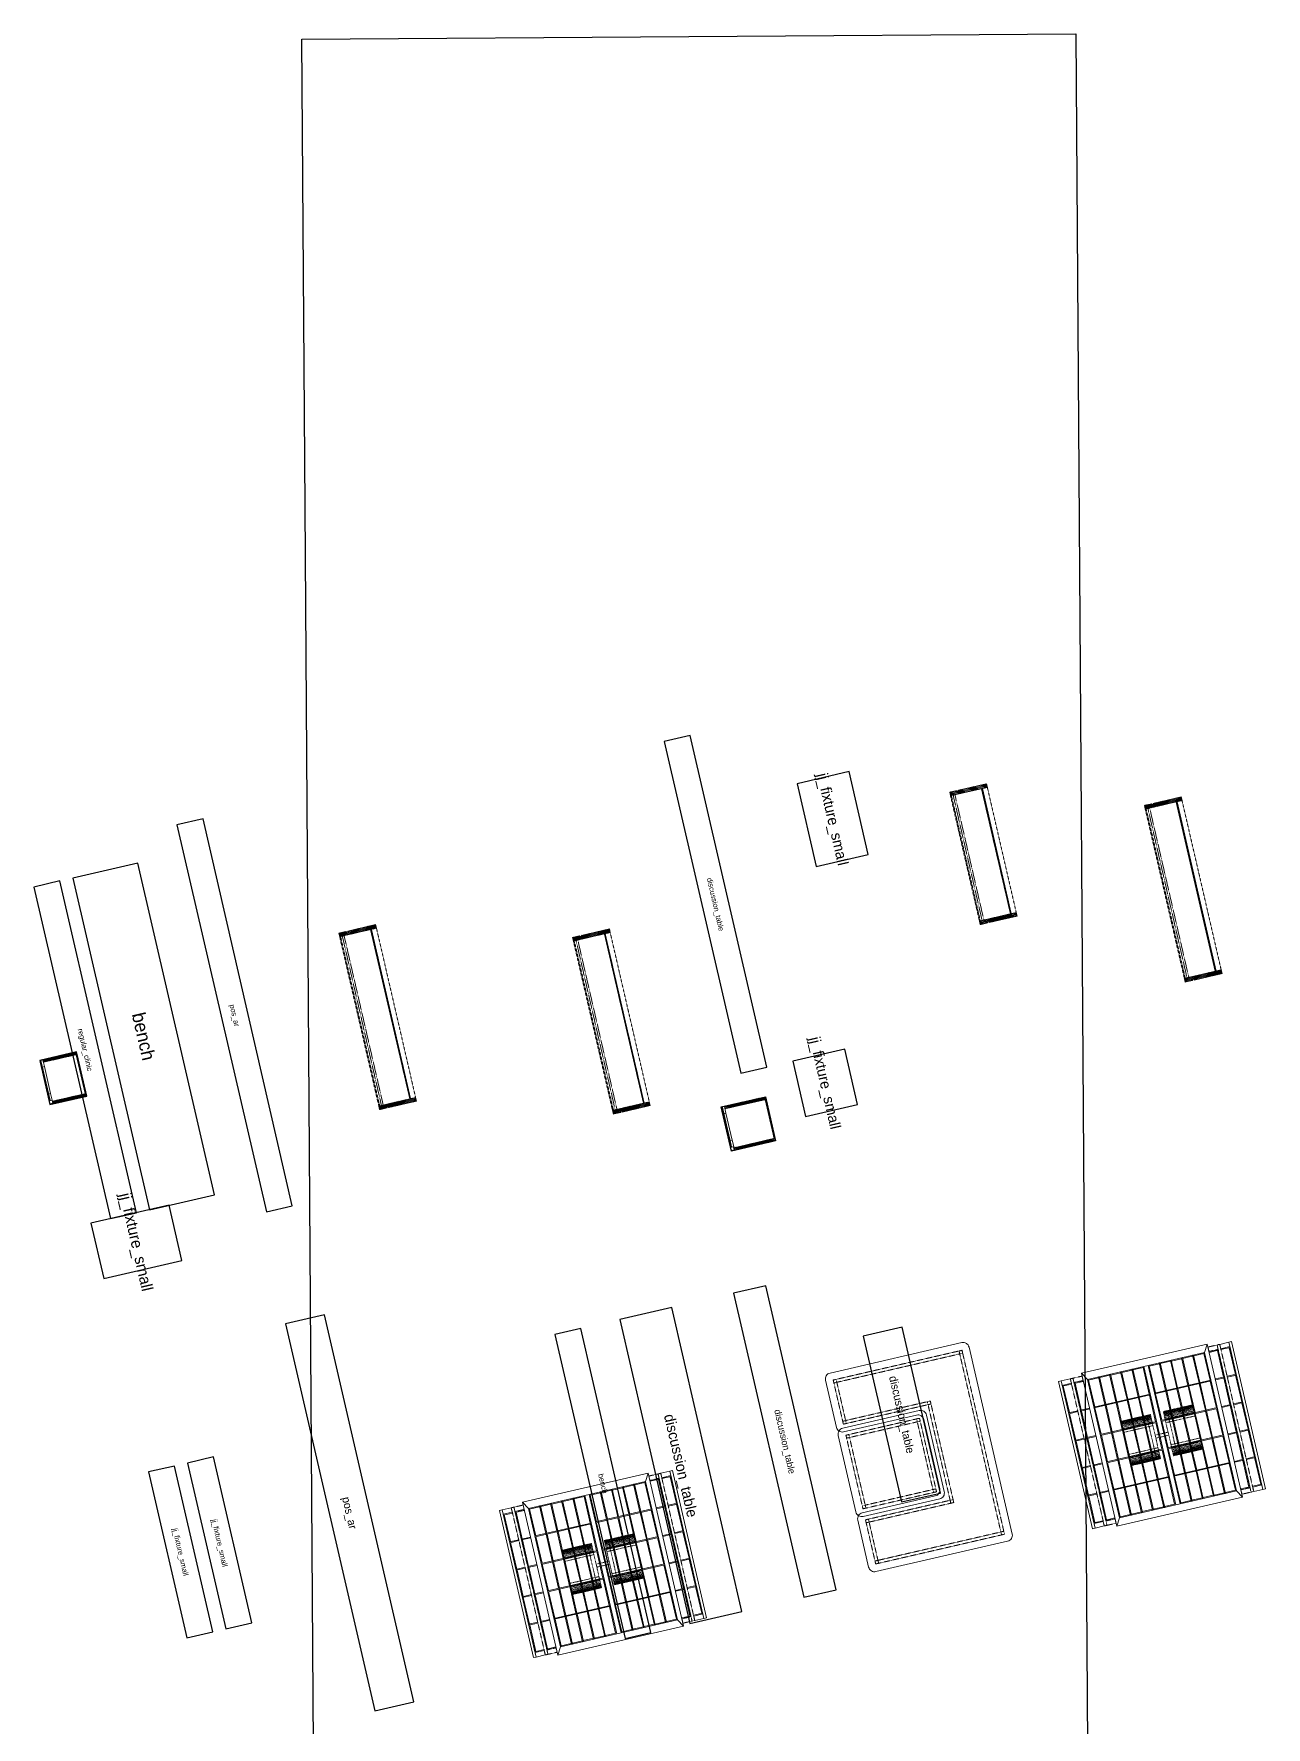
# Model space of a CAD drawing. Header units: metres. Extents: x -8842 to 502, y -6018 to 12194.
# Drawn here: x -8842 to -686, y 982 to 12194 of the extents above; entities that cross this region are included whole.
import ezdxf
from ezdxf.enums import TextEntityAlignment as Align

# ---------------------------------------------------------------- set-up
doc = ezdxf.new("R2010")
doc.units = ezdxf.units.M
doc.linetypes.add('a_p6_plan_L18$0$HIDDEN', pattern=[0.375, 0.25, -0.125])
doc.linetypes.add('ACAD_ISO03W100', pattern=[30, 12, -18])
for name, color, linetype in [('FixtureLabels', 2, 'Continuous'), ('Fixtures', 3, 'Continuous'), ('FloorPlan', 1, 'Continuous')]:
    doc.layers.add(name, color=color, linetype=linetype)
for name, color, linetype, lineweight in [('I-LK DIM', 252, 'Continuous', 5), ('I-LK FF&E', 1, 'Continuous', 9), ('LN-ELEVATION-1', 81, 'Continuous', 13), ('LN-ELEVATION-2', 103, 'Continuous', 20), ('LN-ELEVATION-3', 125, 'a_p6_plan_L18$0$HIDDEN', 18), ('LN-ELEVATION-4', 145, 'Continuous', 13), ('LN-ELEVATION-5', 167, 'Continuous', 5), ('LN-HATCH', 251, 'Continuous', 0)]:
    doc.layers.add(name, color=color, linetype=linetype, lineweight=lineweight)
pattern_1 = [(45, (4208834.247, 1706614.74), (-4.4901280605, 4.4901280605), [])]
pattern_2 = [(45, (4209134.247, 1706614.74), (-4.4901280605, 4.4901280605), [])]

# ---------------------------------------------------------------- blocks, each defined once
blk = doc.blocks.new('mirror unit')
at = {"layer": 'LN-HATCH', "ltscale": 0.5}
h = blk.add_hatch(dxfattribs=at)
h.set_pattern_fill('ANSI31', color=256, scale=2)
h.set_pattern_definition([(45, (4060433.7416, 1708720.787), (-4.4901280605, 4.4901280605), [])])
h.paths.add_polyline_path([(213, 101), (231, 101), (231, -128), (213, -128)])
h.paths.add_polyline_path([(231, 95), (495, 95), (495, 101), (231, 101)])
h.paths.add_polyline_path([(513, 101), (495, 101), (495, -128), (513, -128)])
at = {"layer": 'Defpoints'}
blk.add_lwpolyline([(513, 101), (213, 101), (213, -149), (513, -149)], close=True, dxfattribs=at)
at = {"layer": 'LN-ELEVATION-1'}
for points in [[(213, 101), (231, 101), (231, -128), (213, -128)], [(231, 95), (495, 95), (495, 101), (231, 101)], [(513, 101), (495, 101), (495, -128), (513, -128)], [(260, -142), (260, -128), (215, -128), (215, -149), (224, -149), (224, -147), (216, -147), (216, -142)], [(443, -142), (443, -128), (488, -128), (488, -149), (479, -149), (479, -147), (486, -147), (486, -142)], [(505, -149), (505, -147), (509, -147), (509, -129), (488, -129), (488, -128), (511, -128), (511, -149)]]:
    blk.add_lwpolyline(points, close=True, dxfattribs=at)
at = {"layer": 'LN-ELEVATION-2', "color": 4, "lineweight": 0}
blk.add_lwpolyline([(216, -142), (486, -142), (486, -147), (216, -147)], close=True, dxfattribs=at)
at = {"layer": 'LN-ELEVATION-2'}
blk.add_lwpolyline([(260, -142), (443, -142), (443, -128), (260, -128)], close=True, dxfattribs=at)
at = {"layer": 'LN-ELEVATION-4', "ltscale": 0.5}
blk.add_line((479, -149), (224, -149), dxfattribs=at)
blk = doc.blocks.new('MIRROR_DIFFERENT_1')
at = {"layer": 'I-LK FF&E'}
blk.add_blockref('MIRROR UNIT', (-213, 149), dxfattribs=at)
blk = doc.blocks.new('jj 1200')
at = {"layer": 'LN-HATCH', "ltscale": 0.5}
h = blk.add_hatch(dxfattribs=at)
h.set_pattern_fill('ANSI31', color=256, scale=2)
h.set_pattern_definition([(45, (4097187.331, 1708800.267), (-4.4901280605, 4.4901280605), [])])
h.paths.add_polyline_path([(792, 220), (792, 30), (786, 30), (786, 20), (792, 20), (792, -24), (767, -24), (767, 220)])
h.paths.add_polyline_path([(-383, 180), (767, 180), (767, 186), (-383, 186)])
h.paths.add_polyline_path([(757, -24), (757, -30), (792, -30), (792, -24)])
h.paths.add_polyline_path([(-408, 220), (-408, 30), (-402, 30), (-402, 20), (-408, 20), (-408, -24), (-383, -24), (-383, 220)])
h.paths.add_polyline_path([(-373, -24), (-373, -30), (-408, -30), (-408, -24)])
at = {"layer": 'LN-ELEVATION-1', "ltscale": 0.5}
for points in [[(-408, 220), (-408, 30), (-402, 30), (-402, 20), (-408, 20), (-408, -24), (-383, -24), (-383, 220)], [(-383, 180), (767, 180), (767, 186), (-383, 186)], [(792, 220), (792, 30), (786, 30), (786, 20), (792, 20), (792, -24), (767, -24), (767, 220)], [(-373, -24), (-373, -30), (-408, -30), (-408, -24)], [(757, -24), (757, -30), (792, -30), (792, -24)]]:
    blk.add_lwpolyline(points, close=True, dxfattribs=at)
at = {"layer": 'LN-ELEVATION-3', "ltscale": 0.5}
for p, q in [((767, 220), (-383, 220)), ((757, -24), (-373, -24)), ((-373, -30), (757, -30))]:
    blk.add_line(p, q, dxfattribs=at)
at = {"layer": 'LN-ELEVATION-4', "linetype": 'ACAD_ISO03W100', "ltscale": 0.05}
blk.add_lwpolyline([(767, 0), (-383, 0), (-383, -12), (767, -12)], close=True, dxfattribs=at)
blk = doc.blocks.new('JJ_FIXTURE_LARGE_1')
at = {"layer": 'I-LK FF&E', "xscale": -1}
blk.add_blockref('JJ 1200', (792, 30), dxfattribs=at)
blk = doc.blocks.new('JJ_FIXTURE_LARGE_2')
at = {"layer": 'I-LK FF&E', "xscale": -1}
blk.add_blockref('JJ 1200', (792, 30), dxfattribs=at)
blk = doc.blocks.new('jj 900')
at = {"layer": 'LN-HATCH', "ltscale": 0.5}
h = blk.add_hatch(dxfattribs=at)
h.set_pattern_fill('ANSI31', color=256, scale=50)
h.set_pattern_definition([(45, (0, 0), (-4.419417, 4.419417), [])])
h.paths.add_polyline_path([(-912, 0), (-912, -190), (-906, -190), (-906, -200), (-912, -200), (-912, -244), (-887, -244), (-887, 0)])
h = blk.add_hatch(dxfattribs=at)
h.set_pattern_fill('ANSI31', color=256, scale=2)
h.set_pattern_definition(pattern_1)
h.paths.add_polyline_path([(-12, 0), (-12, -190), (-18, -190), (-18, -200), (-12, -200), (-12, -244), (-37, -244), (-37, 0)])
h = blk.add_hatch(dxfattribs=at)
h.set_pattern_fill('ANSI31', color=256, scale=2)
h.set_pattern_definition(pattern_2)
h.paths.add_polyline_path([(-37, -40), (-887, -40), (-887, -34), (-37, -34)])
h = blk.add_hatch(dxfattribs=at)
h.set_pattern_fill('ANSI31', color=256, scale=2)
h.set_pattern_definition(pattern_2)
h.paths.add_polyline_path([(-877, -244), (-877, -250), (-912, -250), (-912, -244)])
h = blk.add_hatch(dxfattribs=at)
h.set_pattern_fill('ANSI31', color=256, scale=2)
h.set_pattern_definition(pattern_1)
h.paths.add_polyline_path([(-47, -244), (-47, -250), (-12, -250), (-12, -244)])
at = {"layer": 'LN-ELEVATION-1', "ltscale": 0.5}
for points in [[(-912, 0), (-912, -190), (-906, -190), (-906, -200), (-912, -200), (-912, -244), (-887, -244), (-887, 0)], [(-12, 0), (-12, -190), (-18, -190), (-18, -200), (-12, -200), (-12, -244), (-37, -244), (-37, 0)], [(-37, -40), (-887, -40), (-887, -34), (-37, -34)], [(-877, -244), (-877, -250), (-912, -250), (-912, -244)], [(-47, -244), (-47, -250), (-12, -250), (-12, -244)]]:
    blk.add_lwpolyline(points, close=True, dxfattribs=at)
at = {"layer": 'LN-ELEVATION-3', "ltscale": 0.5}
for p, q in [((-887, 0), (-37, 0)), ((-877, -244), (-47, -244)), ((-47, -250), (-877, -250))]:
    blk.add_line(p, q, dxfattribs=at)
at = {"layer": 'LN-ELEVATION-4', "linetype": 'ACAD_ISO03W100', "ltscale": 0.05}
blk.add_lwpolyline([(-887, -220), (-37, -220), (-37, -232), (-887, -232)], close=True, dxfattribs=at)
blk = doc.blocks.new('JJ_FIXTURE_MEDIUM_1')
at = {"layer": 'I-LK FF&E'}
blk.add_blockref('JJ 900', (912, 250), dxfattribs=at)
blk = doc.blocks.new('JJ_FIXTURE_LARGE_3')
at = {"layer": 'I-LK FF&E', "xscale": -1}
blk.add_blockref('JJ 1200', (792, 30), dxfattribs=at)
blk = doc.blocks.new('euro mirror')
at = {"layer": 'LN-ELEVATION-4', "linetype": 'ACAD_ISO03W100', "ltscale": 0.1}
blk.add_lwpolyline([(0, 47), (0, -41), (-20, -41), (-20, 47)], close=True, dxfattribs=at)
at = {"layer": 'LN-ELEVATION-5', "linetype": 'ACAD_ISO03W100', "ltscale": 0.1}
for p, q in [((-160, 247), (-160, 47)), ((-160, 247), (-160, 47)), ((-159, 247), (-159, 47)), ((-159, 247), (-159, 47)), ((-158, 247), (-158, 47)), ((-158, 247), (-158, 47)), ((-157, 247), (-157, 47)), ((-156, 247), (-156, 47)), ((-154, 247), (-154, 47)), ((-151, 247), (-151, 47)), ((-146, 247), (-146, 47)), ((-141, 247), (-141, 47)), ((-135, 247), (-135, 47)), ((-128, 247), (-128, 47)), ((-120, 247), (-120, 47)), ((-111, 247), (-111, 47)), ((-102, 247), (-102, 47)), ((-85, 247), (-85, 47)), ((65, 247), (65, 47)), ((82, 247), (82, 47)), ((91, 247), (91, 47)), ((100, 247), (100, 47)), ((108, 247), (108, 47)), ((115, 247), (115, 47)), ((121, 247), (121, 47)), ((126, 247), (126, 47)), ((131, 247), (131, 47)), ((134, 247), (134, 47)), ((136, 247), (136, 47)), ((137, 247), (137, 47)), ((138, 247), (138, 47)), ((138, 247), (138, 47)), ((139, 247), (139, 47)), ((139, 247), (139, 47)), ((140, 247), (140, 47)), ((140, 247), (140, 47)), ((-160, -41), (-160, -241)), ((-160, -41), (-160, -241)), ((-159, -41), (-159, -241)), ((-159, -41), (-159, -241)), ((-158, -41), (-158, -241)), ((-158, -41), (-158, -241)), ((-157, -41), (-157, -241)), ((-156, -41), (-156, -241)), ((-154, -41), (-154, -241)), ((-151, -41), (-151, -241)), ((-146, -41), (-146, -241)), ((-141, -41), (-141, -241)), ((-135, -41), (-135, -241)), ((-128, -41), (-128, -241)), ((-120, -41), (-120, -241)), ((-111, -41), (-111, -241)), ((-102, -41), (-102, -241)), ((-85, -41), (-85, -241)), ((65, -41), (65, -241)), ((82, -41), (82, -241)), ((91, -41), (91, -241)), ((100, -41), (100, -241)), ((108, -41), (108, -241)), ((115, -41), (115, -241)), ((121, -41), (121, -241)), ((126, -41), (126, -241)), ((131, -41), (131, -241)), ((134, -41), (134, -241)), ((136, -41), (136, -241)), ((137, -41), (137, -241)), ((138, -41), (138, -241)), ((138, -41), (138, -241)), ((139, -41), (139, -241)), ((139, -41), (139, -241)), ((140, -41), (140, -241)), ((140, -41), (140, -241))]:
    blk.add_line(p, q, dxfattribs=at)
for points in [[(140, 73), (140, 247), (-160, 247), (-160, 73)], [(140, -67), (140, -241), (-160, -241), (-160, -67)]]:
    blk.add_lwpolyline(points, dxfattribs=at)
for points in [[(140, 73), (140, 47), (-160, 47), (-160, 73)], [(140, -41), (140, -67), (-160, -67), (-160, -41)]]:
    blk.add_lwpolyline(points, close=True, dxfattribs=at)
blk = doc.blocks.new('eurocenter 1040')
at = {"layer": 'LN-ELEVATION-1'}
for points in [[(-470, -327), (470, -327), (470, 468), (-470, 468)], [(-470, 85), (470, 85), (470, 468), (-470, 468)], [(-283, 85), (-277, 85), (-277, 468), (-283, 468)], [(-96, 85), (-90, 85), (-90, 468), (-96, 468)], [(90, 85), (96, 85), (96, 468), (90, 468)], [(277, 85), (283, 85), (283, 468), (277, 468)], [(-470, 387), (-283, 387), (-283, 393), (-470, 393)], [(-277, 387), (-96, 387), (-96, 393), (-277, 393)], [(-90, 387), (90, 387), (90, 393), (-90, 393)], [(96, 387), (277, 387), (277, 393), (96, 393)], [(283, 387), (470, 387), (470, 393), (283, 393)], [(-470, 311), (-283, 311), (-283, 317), (-470, 317)], [(-470, 236), (-283, 236), (-283, 242), (-470, 242)], [(-277, 311), (-96, 311), (-96, 317), (-277, 317)], [(-277, 236), (-96, 236), (-96, 242), (-277, 242)], [(-90, 311), (90, 311), (90, 317), (-90, 317)], [(-90, 236), (90, 236), (90, 242), (-90, 242)], [(96, 311), (277, 311), (277, 317), (96, 317)], [(96, 236), (277, 236), (277, 242), (96, 242)], [(283, 311), (470, 311), (470, 317), (283, 317)], [(283, 236), (470, 236), (470, 242), (283, 242)], [(-470, 160), (-283, 160), (-283, 166), (-470, 166)], [(-277, 160), (-96, 160), (-96, 166), (-277, 166)], [(-90, 160), (90, 160), (90, 166), (-90, 166)], [(96, 160), (277, 160), (277, 166), (96, 166)], [(283, 160), (470, 160), (470, 166), (283, 166)], [(-470, 85), (470, 85), (470, 55), (-470, 55)], [(-470, 55), (470, 55), (470, -327), (-470, -327)], [(-283, 55), (-277, 55), (-277, -327), (-283, -327)], [(-96, 55), (-90, 55), (-90, -327), (-96, -327)], [(90, 55), (96, 55), (96, -327), (90, -327)], [(277, 55), (283, 55), (283, -327), (277, -327)], [(-470, -20), (-283, -20), (-283, -26), (-470, -26)], [(-470, -96), (-283, -96), (-283, -102), (-470, -102)], [(-277, -20), (-96, -20), (-96, -26), (-277, -26)], [(-277, -96), (-96, -96), (-96, -102), (-277, -102)], [(-90, -20), (90, -20), (90, -26), (-90, -26)], [(-90, -96), (90, -96), (90, -102), (-90, -102)], [(96, -20), (277, -20), (277, -26), (96, -26)], [(96, -96), (277, -96), (277, -102), (96, -102)], [(283, -20), (470, -20), (470, -26), (283, -26)], [(283, -96), (470, -96), (470, -102), (283, -102)], [(-470, -171), (-283, -171), (-283, -177), (-470, -177)], [(-277, -171), (-96, -171), (-96, -177), (-277, -177)], [(-90, -171), (90, -171), (90, -177), (-90, -177)], [(96, -171), (277, -171), (277, -177), (96, -177)], [(283, -171), (470, -171), (470, -177), (283, -177)], [(-470, -246), (-283, -246), (-283, -252), (-470, -252)], [(-277, -246), (-96, -246), (-96, -252), (-277, -252)], [(-90, -246), (90, -246), (90, -252), (-90, -252)], [(96, -246), (277, -246), (277, -252), (96, -252)], [(283, -246), (470, -246), (470, -252), (283, -252)]]:
    blk.add_lwpolyline(points, close=True, dxfattribs=at)
for points in [[(-283, 462), (-464, 462), (-464, 317)], [(-96, 462), (-277, 462)], [(90, 462), (-90, 462)], [(277, 462), (96, 462)], [(464, 317), (464, 462), (283, 462)], [(-464, 311), (-464, 242)], [(-464, 236), (-464, 166)], [(464, 242), (464, 311)], [(464, 166), (464, 236)], [(-464, 160), (-464, 91), (-283, 91)], [(283, 91), (464, 91), (464, 160)], [(-464, -20), (-464, 49), (-283, 49)], [(-277, 91), (-96, 91)], [(-277, 49), (-96, 49)], [(-90, 91), (90, 91)], [(-90, 49), (90, 49)], [(96, 91), (277, 91)], [(96, 49), (277, 49)], [(283, 49), (464, 49), (464, -20)], [(-464, -96), (-464, -26)], [(-464, -171), (-464, -102)], [(464, -26), (464, -96)], [(464, -102), (464, -171)], [(-283, -321), (-464, -321), (-464, -177)], [(464, -177), (464, -321), (283, -321)], [(-96, -321), (-277, -321)], [(90, -321), (-90, -321)], [(277, -321), (96, -321)]]:
    blk.add_lwpolyline(points, dxfattribs=at)
at = {"layer": 'LN-ELEVATION-2'}
blk.add_lwpolyline([(-520, -357), (520, -357), (520, 498), (-520, 498)], close=True, dxfattribs=at)
for points in [[(-470, 468), (-520, 498)], [(470, 468), (520, 498)], [(-470, -327), (-520, -357)], [(470, -327), (520, -357)]]:
    blk.add_lwpolyline(points, dxfattribs=at)
at = {"layer": 'LN-ELEVATION-3'}
for points in [[(-500, 560), (500, 560), (500, 578), (-500, 578)], [(-500, 498), (-470, 498), (-470, 560), (-500, 560)], [(470, 498), (500, 498), (500, 560), (470, 560)], [(-500, -357), (-470, -357), (-470, -419), (-500, -419)], [(-500, -419), (500, -419), (500, -437), (-500, -437)], [(470, -357), (500, -357), (500, -419), (470, -419)]]:
    blk.add_lwpolyline(points, close=True, dxfattribs=at)
at = {"layer": 'LN-ELEVATION-4'}
for points in [[(-500, 640), (500, 640), (500, 658), (-500, 658)], [(-500, 578), (-470, 578), (-470, 640), (-500, 640)], [(470, 578), (500, 578), (500, 640), (470, 640)], [(-470, 498), (-464, 498), (-464, 560), (-470, 560)], [(-464, 554), (-283, 554), (-283, 560), (-464, 560)], [(-283, 498), (-277, 498), (-277, 560), (-283, 560)], [(-277, 554), (-96, 554), (-96, 560), (-277, 560)], [(-96, 498), (-90, 498), (-90, 560), (-96, 560)], [(-90, 554), (90, 554), (90, 560), (-90, 560)], [(90, 498), (96, 498), (96, 560), (90, 560)], [(96, 554), (277, 554), (277, 560), (96, 560)], [(277, 498), (283, 498), (283, 560), (277, 560)], [(283, 554), (464, 554), (464, 560), (283, 560)], [(464, 498), (470, 498), (470, 560), (464, 560)], [(-500, -437), (-470, -437), (-470, -499), (-500, -499)], [(-470, -357), (-464, -357), (-464, -419), (-470, -419)], [(-464, -413), (-283, -413), (-283, -419), (-464, -419)], [(-283, -357), (-277, -357), (-277, -419), (-283, -419)], [(-277, -413), (-96, -413), (-96, -419), (-277, -419)], [(-96, -357), (-90, -357), (-90, -419), (-96, -419)], [(-90, -413), (90, -413), (90, -419), (-90, -419)], [(90, -357), (96, -357), (96, -419), (90, -419)], [(96, -413), (277, -413), (277, -419), (96, -419)], [(277, -357), (283, -357), (283, -419), (277, -419)], [(283, -413), (464, -413), (464, -419), (283, -419)], [(464, -357), (470, -357), (470, -419), (464, -419)], [(470, -437), (500, -437), (500, -499), (470, -499)], [(-500, -499), (500, -499), (500, -517), (-500, -517)]]:
    blk.add_lwpolyline(points, close=True, dxfattribs=at)
at = {"layer": 'LN-ELEVATION-5'}
for points in [[(-470, 578), (-464, 578), (-464, 640), (-470, 640)], [(-464, 634), (-283, 634), (-283, 640), (-464, 640)], [(-283, 578), (-277, 578), (-277, 640), (-283, 640)], [(-277, 634), (-96, 634), (-96, 640), (-277, 640)], [(-96, 578), (-90, 578), (-90, 640), (-96, 640)], [(-90, 634), (90, 634), (90, 640), (-90, 640)], [(90, 578), (96, 578), (96, 640), (90, 640)], [(96, 634), (277, 634), (277, 640), (96, 640)], [(277, 578), (283, 578), (283, 640), (277, 640)], [(283, 634), (464, 634), (464, 640), (283, 640)], [(464, 578), (470, 578), (470, 640), (464, 640)], [(-470, -437), (-464, -437), (-464, -499), (-470, -499)], [(-283, -437), (-277, -437), (-277, -499), (-283, -499)], [(-96, -437), (-90, -437), (-90, -499), (-96, -499)], [(90, -437), (96, -437), (96, -499), (90, -499)], [(277, -437), (283, -437), (283, -499), (277, -499)], [(464, -437), (470, -437), (470, -499), (464, -499)], [(-464, -493), (-283, -493), (-283, -499), (-464, -499)], [(-277, -493), (-96, -493), (-96, -499), (-277, -499)], [(-90, -493), (90, -493), (90, -499), (-90, -499)], [(96, -493), (277, -493), (277, -499), (96, -499)], [(283, -493), (464, -493), (464, -499), (283, -499)]]:
    blk.add_lwpolyline(points, close=True, dxfattribs=at)
at = {"layer": 'I-LK DIM'}
blk.add_blockref('EURO MIRROR', (10, 67), dxfattribs=at)
blk = doc.blocks.new('EURO_CENTRE_1')
at = {"layer": 'I-LK FF&E'}
blk.add_blockref('EUROCENTER 1040', (520, 517), dxfattribs=at)
blk = doc.blocks.new('nesting tables')
at = {"layer": 'LN-ELEVATION-1'}
blk.add_lwpolyline([(315, 487.5), (635, 487.5, -0.4142136), (675, 447.5), (675, -447.5, -0.4142136), (635, -487.5), (-635, -487.5, -0.4142136), (-675, -447.5), (-675, 447.5, -0.4142136), (-635, 487.5), (-315, 487.5, -0.4142136), (-275, 447.5), (-275, -47.5, 0.4142136), (-235, -87.5), (235, -87.5, 0.4142136), (275, -47.5), (275, 447.5, -0.4142136)], format="xyb", close=True, dxfattribs=at)
at = {"layer": 'LN-ELEVATION-2', "color": 0, "linetype": 'ByBlock', "lineweight": -2}
blk.add_lwpolyline([(-300, 447.5), (-300, -72.5, 0.4142136), (-260, -112.5), (260, -112.5, 0.4142136), (300, -72.5), (300, 447.5, 0.4142136), (260, 487.5), (-260, 487.5, 0.4142136)], format="xyb", close=True, dxfattribs=at)
at = {"layer": 'LN-ELEVATION-3'}
for points in [[(325, 437.5), (625, 437.5), (625, -437.5), (-625, -437.5), (-625, 437.5), (-325, 437.5), (-325, -137.5), (325, -137.5)], [(-605, 417.5), (-605, 437.5), (-625, 437.5), (-625, 417.5)], [(345, 417.5), (605, 417.5), (605, -417.5), (-605, -417.5), (-605, 417.5), (-345, 417.5), (-345, -157.5), (345, -157.5)], [(-325, 437.5), (-325, 417.5), (-345, 417.5), (-345, 437.5)], [(-250, 437.5), (-250, -62.5), (250, -62.5), (250, 437.5)], [(-230, 417.5), (-230, 437.5), (-250, 437.5), (-250, 417.5)], [(-230, 417.5), (-230, -42.5), (230, -42.5), (230, 417.5)], [(230, 417.5), (230, 437.5), (250, 437.5), (250, 417.5)], [(345, 417.5), (345, 437.5), (325, 437.5), (325, 417.5)], [(605, 417.5), (605, 437.5), (625, 437.5), (625, 417.5)], [(-230, -42.5), (-230, -62.5), (-250, -62.5), (-250, -42.5)], [(230, -42.5), (230, -62.5), (250, -62.5), (250, -42.5)], [(-325, -137.5), (-325, -157.5), (-345, -157.5), (-345, -137.5)], [(325, -137.5), (325, -157.5), (345, -157.5), (345, -137.5)], [(-605, -417.5), (-605, -437.5), (-625, -437.5), (-625, -417.5)], [(605, -417.5), (605, -437.5), (625, -437.5), (625, -417.5)]]:
    blk.add_lwpolyline(points, close=True, dxfattribs=at)
blk = doc.blocks.new('SOFA_2')
at = {"layer": 'I-LK FF&E', "rotation": 180}
blk.add_blockref('NESTING TABLES', (675, 487.5), dxfattribs=at)
blk = doc.blocks.new('EURO_CENTRE_2')
at = {"layer": 'I-LK FF&E'}
blk.add_blockref('EUROCENTER 1040', (520, 517), dxfattribs=at)
blk = doc.blocks.new('mirror unit see thru')
at = {"layer": 'LN-HATCH', "ltscale": 0.5}
h = blk.add_hatch(dxfattribs=at)
h.set_pattern_fill('ANSI31', color=256, scale=2)
h.set_pattern_definition([(45, (4060070.797, 1708569.446), (-4.4901280605, 4.4901280605), [])])
h.paths.add_polyline_path([(-150, 0), (-132, 0), (-132, -279), (-150, -279)])
h.paths.add_polyline_path([(-132, -6), (132, -6), (132, 0), (-132, 0)])
h.paths.add_polyline_path([(150, 0), (132, 0), (132, -279), (150, -279)])
at = {"layer": 'Defpoints'}
blk.add_lwpolyline([(150, -300), (-150, -300), (-150, 0), (150, 0)], close=True, dxfattribs=at)
at = {"layer": 'LN-ELEVATION-1'}
for points in [[(-150, 0), (-132, 0), (-132, -279), (-150, -279)], [(-132, -6), (132, -6), (132, 0), (-132, 0)], [(150, 0), (132, 0), (132, -279), (150, -279)], [(-103, -293), (-103, -279), (-148, -279), (-148, -300), (-139, -300), (-139, -298.5), (-146.5, -298.5), (-146.5, -293)], [(80, -293), (80, -279), (125, -279), (125, -300), (116, -300), (116, -298.5), (123.5, -298.5), (123.5, -293)], [(142, -300), (142, -298.5), (146.5, -298.5), (146.5, -280.5), (125, -280.5), (125, -279), (148, -279), (148, -300)]]:
    blk.add_lwpolyline(points, close=True, dxfattribs=at)
at = {"layer": 'LN-ELEVATION-2', "color": 4, "lineweight": 0}
blk.add_lwpolyline([(-146.5, -293), (123.5, -293), (123.5, -298.5), (-146.5, -298.5)], close=True, dxfattribs=at)
at = {"layer": 'LN-ELEVATION-2'}
blk.add_lwpolyline([(-103, -293), (80, -293), (80, -279), (-103, -279)], close=True, dxfattribs=at)
at = {"layer": 'LN-ELEVATION-4', "ltscale": 0.5}
blk.add_line((116, -300), (-139, -300), dxfattribs=at)
blk = doc.blocks.new('MIRROR_1')
at = {"layer": 'I-LK FF&E'}
blk.add_blockref('MIRROR UNIT SEE THRU', (150, 300), dxfattribs=at)

msp = doc.modelspace()

# ---------------------------------------------------------------- linework, layer by layer
at = {"layer": 'Fixtures'}
for points in [[(-4669, 7508), (-4162, 5312), (-3990, 5352), (-4497, 7548)], [(-3789, 7229), (-3663, 6680), (-3319, 6760), (-3445, 7309)], [(-7895, 6956), (-7303, 4394), (-7131, 4434), (-7722, 6996)], [(-8584, 6604), (-8076, 4408), (-7646, 4507), (-8153, 6704)], [(-8842, 6545), (-8335, 4349), (-8162, 4388), (-8670, 6585)], [(-3818, 5391), (-3734, 5025), (-3390, 5105), (-3474, 5471)], [(-8464, 4319), (-8379, 3953), (-7863, 4072), (-7947, 4438)], [(-4211, 3855), (-3746, 1842), (-3531, 1891), (-3996, 3904)], [(-7177, 3652), (-6585, 1090), (-6327, 1149), (-6919, 3712)], [(-4964, 3681), (-4499, 1668), (-4155, 1747), (-4620, 3760)], [(-5394, 3582), (-4929, 1568), (-4757, 1608), (-5222, 3621)], [(-3353, 3571), (-3099, 2473), (-2841, 2532), (-3094, 3631)], [(-8083, 2672), (-7830, 1573), (-7658, 1613), (-7911, 2711)], [(-7825, 2731), (-7572, 1633), (-7400, 1673), (-7653, 2771)]]:
    msp.add_lwpolyline(points, close=True, dxfattribs=at)
at = {"layer": 'FloorPlan'}
msp.add_lwpolyline([(-6948, -5386), (-7047, 9062), (-7068, 12159), (-7068, 12159), (-1945, 12194), (-1945, 12194), (-1872, 1517), (-1825, -5416), (-1825, -5416), (-2171, -5988), (-6559, -6018), (-6948, -5386)], close=True, dxfattribs=at)

# ---------------------------------------------------------------- block references
at = {"rotation": -77}
for name, p in [('JJ_FIXTURE_MEDIUM_1', (-2780, 7173)), ('JJ_FIXTURE_LARGE_3', (-1491, 7085)), ('JJ_FIXTURE_LARGE_1', (-6823, 6240)), ('JJ_FIXTURE_LARGE_2', (-5276, 6211)), ('MIRROR_DIFFERENT_1', (-8803, 5397)), ('MIRROR_1', (-4292, 5089)), ('SOFA_2', (-3611, 3318)), ('EURO_CENTRE_2', (-2064, 3290)), ('EURO_CENTRE_1', (-5764, 2436))]:
    msp.add_blockref(name, p, dxfattribs=at)

# ---------------------------------------------------------------- texts
at = {"layer": 'FixtureLabels'}
for s, height, p in [('jj_fixture_small', 70.63, (-3554, 6994)), ('discussion_table', 35.32, (-4330, 6430)), ('pos_ar', 35.3, (-7513, 5695)), ('bench', 88.3, (-8115, 5556)), ('regular_clinic', 35.32, (-8502, 5467)), ('jj_fixture_small', 70.63, (-3604, 5248)), ('jj_fixture_small', 75.13, (-8163, 4195)), ('discussion_table', 52.97, (-3097, 3052)), ('discussion_table', 70.63, (-4559, 2714)), ('discussion_table', 44.14, (-3871, 2873)), ('bench', 35.3, (-5075, 2595)), ('pos_ar', 53, (-6752, 2401)), ('jj_fixture_small', 35.32, (-7612, 2202)), ('jj_fixture_small', 35.32, (-7871, 2142))]:
    msp.add_text(s, height=height, rotation=-77, dxfattribs=at).set_placement(p, align=Align.MIDDLE_CENTER)

doc.saveas('drawing.dxf')
